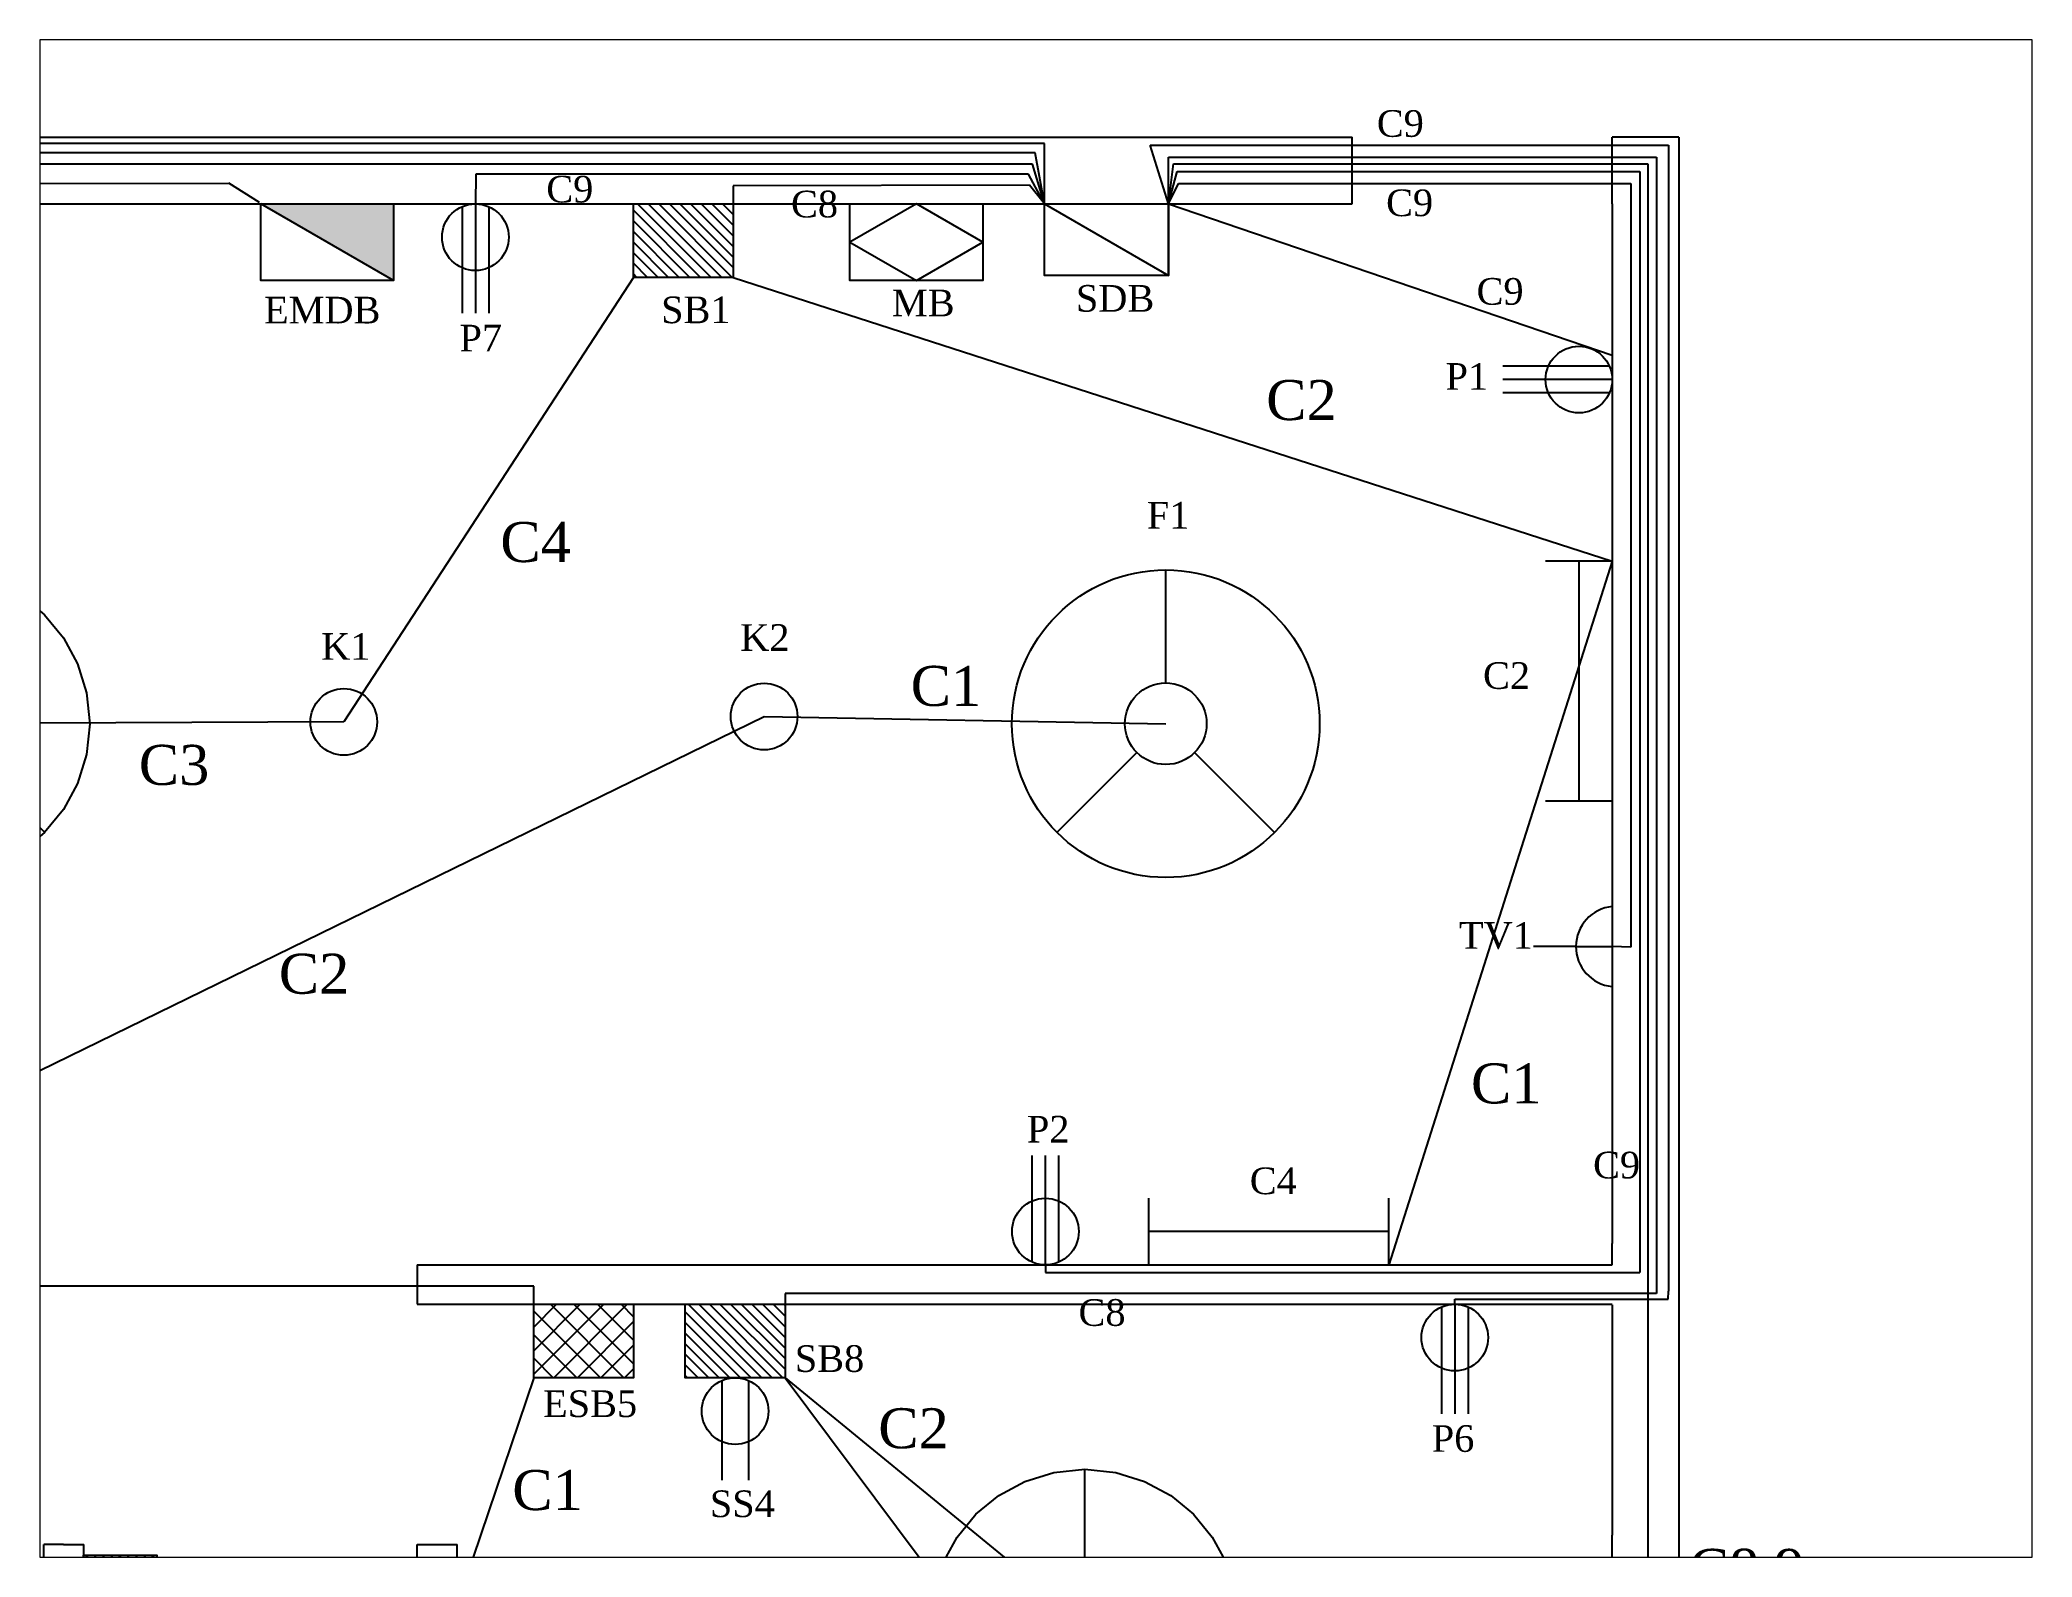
# Paper-space layout 'Layout1' of a CAD drawing. Header units: inches. Extents: x 1.05 to 9.45, y 0.8 to 7.2.
# The model-space entities are those that its viewports show. They can reach past a viewport. Long polylines and large blocks are cut down to what shows.
import ezdxf

# ---------------------------------------------------------------- set-up
doc = ezdxf.new("R2010")
doc.units = ezdxf.units.IN
doc.header["$LTSCALE"] = 20
doc.header["$MEASUREMENT"] = 0
doc.linetypes.add('HIDDEN', pattern=[0.375, 0.25, -0.125])
for name, color, linetype in [('Fittings', 18, 'Continuous'), ('New Conduit', 5, 'HIDDEN'), ('New Emergency Conduit', 10, 'HIDDEN'), ('Walls', 7, 'Continuous')]:
    doc.layers.add(name, color=color, linetype=linetype)
doc.styles.get("Standard").update_dxf_attribs({"font": 'times.ttf', "height": 6})

# ---------------------------------------------------------------- blocks, each defined once
blk = doc.blocks.new('Fan')
at = {"layer": 'Fittings'}
for p, q in [((0, 6.12), (0, 23.07)), ((-4.32, -4.32), (-16.32, -16.32)), ((4.32, -4.32), (16.32, -16.32))]:
    blk.add_line(p, q, dxfattribs=at)
for radius in [23.07, 6.12]:
    blk.add_circle((0, 0), radius, dxfattribs=at)
blk = doc.blocks.new('Tube Light')
at = {"layer": 'Fittings'}
for p, q in [((0, 0), (-10, 0)), ((-5, 0), (-5, -36)), ((0, -36), (-10, -36))]:
    blk.add_line(p, q, dxfattribs=at)
blk = doc.blocks.new('Ceiling Light')
at = {"layer": 'Fittings'}
blk.add_circle((0, 0), 5, dxfattribs=at)
blk = doc.blocks.new('3 pin socket')
at = {"layer": 'Fittings'}
for p, q in [((-0.42, 2), (-16.42, 2)), ((0, 0), (-16.42, 0)), ((-0.42, -2), (-16.42, -2))]:
    blk.add_line(p, q, dxfattribs=at)
blk.add_circle((-5, 0), 5, dxfattribs=at)
blk = doc.blocks.new('SB New')
at = {"layer": 'Fittings'}
blk.add_lwpolyline([(0, 14.97), (11.03, 14.97), (11.03, 0), (0, 0)], close=True, dxfattribs=at)
blk = doc.blocks.new('SBB')
at = {"layer": 'Fittings'}
h = blk.add_hatch(dxfattribs=at)
h.set_pattern_fill('ANSI31', color=256, scale=7, style=0)
h.set_pattern_definition([(45, (139.0876, 45.9902), (-0.6187184, 0.6187184), [])])
h.paths.add_polyline_path([(-0.04, 14.97), (10.99, 14.97), (10.99, 0), (-0.04, 0)])
blk = doc.blocks.new('Switch Board New')
at = {"layer": 'Fittings'}
h = blk.add_hatch(dxfattribs=at)
h.set_pattern_fill('ANSI31', color=256, scale=9, style=0)
h.set_pattern_definition([(45, (175.8461, 25.8349), (-0.795495, 0.795495), [])])
h.paths.add_polyline_path([(0, 14.97), (11.03, 14.97), (11.03, 0), (0, 0)])
blk.add_blockref('SB New', (0, 0), dxfattribs=at)
blk = doc.blocks.new('2 pin socket')
at = {"layer": 'Fittings'}
for p, q in [((0.42, 2), (15.36, 2)), ((0.42, -2), (15.36, -2))]:
    blk.add_line(p, q, dxfattribs=at)
blk.add_circle((5, 0), 5, dxfattribs=at)
blk = doc.blocks.new('Emergency Switch Board')
at = {"layer": 'Fittings'}
h = blk.add_hatch(dxfattribs=at)
h.set_pattern_fill('ANSI37', color=256, scale=20, style=0)
h.set_pattern_definition([(45, (255.487, -103.99), (-1.767767, 1.767767), []), (135, (255.487, -103.99), (-1.767767, -1.767767), [])])
h.paths.add_polyline_path([(0, 14.97), (11.03, 14.97), (11.03, 0), (0, 0)])
blk.add_lwpolyline([(0, 14.97), (11.03, 14.97), (11.03, 0), (0, 0)], close=True, dxfattribs=at)

msp = doc.modelspace()

# ---------------------------------------------------------------- hatches: boundary and pattern name
at = {"layer": 'Fittings'}
msp.add_hatch(color=256, dxfattribs=at).paths.add_polyline_path([(-92.62, 171.68), (-112.54, 171.71), (-92.62, 160.19)])

# ---------------------------------------------------------------- linework, layer by layer
at = {"layer": 'Defpoints'}
for p, q in [((100.16, 181.71), (90.16, 181.71)), ((90.16, 181.71), (90.16, 181.71)), ((90.16, 12.52), (90.16, 15.71)), ((-89.09, 9.71), (-89.09, 9.61)), ((-142.1, -29.41), (-139.09, -29.41)), ((-139.09, -35.41), (-139.09, -29.41)), ((-89.09, -34.04), (-89.09, -29.41)), ((-83.09, -34.04), (-83.09, -29.41)), ((90.16, -34.04), (90.16, -28.04))]:
    msp.add_line(p, q, dxfattribs=at)
at = {"layer": 'Fittings'}
for p, q in [((-92.62, 160.19), (-112.54, 171.71)), ((-14.21, 171.71), (-24.17, 165.96)), ((-4.25, 165.96), (-14.21, 171.71)), ((5, 171.71), (23.59, 160.98)), ((23.59, 160.98), (23.59, 171.71)), ((-24.17, 165.96), (-14.21, 160.22)), ((-14.21, 160.22), (-4.25, 165.96)), ((84.71, 60.28), (78.37, 60.28)), ((84.71, 60.28), (90.16, 60.28))]:
    msp.add_line(p, q, dxfattribs=at)
for points in [[(-112.54, 171.71), (-92.62, 171.68), (-92.62, 160.19), (-112.54, 160.19)], [(-24.17, 171.71), (-4.25, 171.71), (-4.25, 160.22), (-24.17, 160.22)], [(5, 171.71), (23.59, 171.71), (23.59, 160.98), (5, 160.98)]]:
    msp.add_lwpolyline(points, close=True, dxfattribs=at)
msp.add_arc((90.74, 60.28), 6.03, 95.5289, 263.9522, dxfattribs=at)
at = {"layer": 'New Conduit'}
for p, q in [((5, 180.75), (-371.64, 180.75)), ((3.61, 179.35), (-368.87, 179.35)), ((5, 171.71), (3.61, 179.35)), ((5, 171.71), (5, 180.75)), ((23.59, 171.71), (20.85, 180.5)), ((20.85, 180.5), (98.58, 180.5)), ((98.58, 180.5), (98.58, 8.59)), ((3.22, 177.66), (-237.75, 177.66)), ((5, 171.71), (3.22, 177.66)), ((23.59, 171.71), (23.59, 178.7)), ((23.59, 178.7), (96.8, 178.7)), ((23.59, 171.71), (24.36, 177.71)), ((23.59, 171.71), (24.93, 176.58)), ((24.36, 177.71), (95.48, 177.71)), ((24.93, 176.58), (94.29, 176.58)), ((94.29, 176.58), (94.29, 11.36)), ((95.48, 177.71), (95.48, 10.42)), ((96.8, 178.7), (96.8, 9.95)), ((-146.77, 175.81), (-146.76, 175.14)), ((-80.27, 176.18), (-80.35, 171.71)), ((2.61, 176.18), (-80.27, 176.18)), ((-41.67, 174.4), (-41.68, 171.71)), ((2.78, 174.52), (-41.67, 174.4)), ((5, 171.71), (2.61, 176.18)), ((5, 171.71), (2.78, 174.52)), ((23.59, 171.71), (25.12, 174.75)), ((25.12, 174.75), (92.93, 174.75)), ((92.93, 174.75), (92.93, 60.21)), ((23.59, 171.71), (90.14, 149.01)), ((-56.65, 160.68), (-100.08, 93.98)), ((-41.68, 160.68), (90.16, 118.11)), ((90.16, 118.11), (56.64, 12.52)), ((-100.08, 93.98), (-161.26, 93.72)), ((92.93, 60.21), (90.16, 60.28)), ((5.14, 12.52), (5.14, 11.36)), ((5.14, 11.36), (94.29, 11.36)), ((95.48, 10.42), (95.48, -157.72)), ((96.8, 9.95), (96.8, 8.23)), ((-33.88, 8.23), (-33.91, 6.61)), ((96.8, 8.23), (-33.88, 8.23)), ((66.54, 6.61), (66.54, 7.35)), ((66.54, 7.35), (98.55, 7.35)), ((98.55, 7.35), (98.58, 8.59)), ((-33.91, -4.42), (11.04, -41.22)), ((-33.91, -4.42), (29.96, -89.79))]:
    msp.add_line(p, q, dxfattribs=at)
at = {"layer": 'New Emergency Conduit'}
for p, q in [((-236.17, 174.63), (-117.32, 174.82)), ((-112.7, 171.89), (-117.32, 174.82)), ((-182.6, 23.63), (-37.04, 94.79)), ((-37.04, 94.79), (23.2, 93.71)), ((-71.6, 9.32), (-182.67, 9.32)), ((-71.6, 6.61), (-71.6, 9.32)), ((-71.6, -4.42), (-83.09, -38.57))]:
    msp.add_line(p, q, dxfattribs=at)
at = {"layer": 'Walls'}
for p, q in [((-373.84, 181.71), (51.16, 181.71)), ((51.16, 171.71), (51.16, 181.71)), ((90.16, 171.71), (90.16, 181.71)), ((100.16, 181.71), (100.16, -163.04)), ((-234.84, 171.71), (51.16, 171.71)), ((90.16, 171.71), (90.16, 15.71)), ((-89.09, 12.52), (-89.09, 9.71)), ((-89.09, 12.52), (90.16, 12.52)), ((-89.09, 9.61), (-89.09, 6.61)), ((-89.09, 6.61), (90.16, 6.61)), ((90.16, 6.52), (90.16, -28.04)), ((-145.09, -34.04), (-145.09, -29.41)), ((-142.1, -29.41), (-145.09, -29.41)), ((-89.09, -29.41), (-83.09, -29.41))]:
    msp.add_line(p, q, dxfattribs=at)

# ---------------------------------------------------------------- block references
at = {"layer": 'Fittings'}
for name, p, rotation in [('3 pin socket', (-80.35, 171.71), 90), ('Switch Board New', (-56.65, 171.71), 270), ('3 pin socket', (5.14, 12.52), 270), ('Tube Light', (56.64, 12.52), 270), ('Emergency Switch Board', (-71.6, 6.61), 270), ('Switch Board New', (-48.88, 6.61), 270), ('3 pin socket', (66.54, 6.61), 90), ('2 pin socket', (-41.39, -4.42), 270)]:
    msp.add_blockref(name, p, dxfattribs=dict(at, rotation=rotation))
for name, p in [('3 pin socket', (90.16, 145.34)), ('Fan', (-161.26, 93.72)), ('Fan', (23.2, 93.71)), ('Tube Light', (90.16, 118.11)), ('Ceiling Light', (-100.08, 93.98)), ('Ceiling Light', (-37.04, 94.79)), ('Fan', (11.04, -41.22)), ('SB New', (-139.13, -45.99)), ('SBB', (-139.09, -45.99))]:
    msp.add_blockref(name, p, dxfattribs=at)

# ---------------------------------------------------------------- texts
at = {"layer": 'Fittings', "char_height": 4}
for s, insert, width, attachment_point in [('MB', (-17.88, 158.84), 17.0627, 1), ('SDB', (9.72, 159.53), 14.9673, 1), ('EMDB', (-112.04, 157.77), 16.6402, 1), ('SB1', (-52.49, 157.81), 15.2148, 1), ('P7', (-82.73, 153.57), 13.8177, 1), ('P1', (65.15, 147.82), 13.0828, 1), ('F1', (20.36, 126.98), 17.2576, 1), ('    K2', (-46.66, 108.64), 46.4483, 1), ('  K1', (-106.49, 107.3), 11.4624, 1), ('C2', (74.3, 102.94), 10.3022, 2), ('TV1', (67.18, 63.95), 37.7947, 1), ('P2', (2.37, 34.88), 22.1294, 1), ('   C4', (31.26, 27.13), 12.5034, 1), ('SB8', (-32.44, 0.46), 16.5179, 1), ('ESB5', (-70.19, -6.31), 27.9969, 1), ('P6', (63.09, -11.53), 11.6618, 1), ('SS4', (-45.18, -21.32), 15.1092, 1)]:
    msp.add_mtext(s, dxfattribs=dict(at, insert=insert, width=width, attachment_point=attachment_point))
at = {"layer": 'New Conduit', "attachment_point": 1}
for s, insert, char_height, width in [('C9', (54.85, 185.77), 4, 7.4154), ('C9', (-69.71, 175.92), 4, 9.1147), ('C8', (-33.01, 173.68), 4, 9.4082), ('C9', (56.24, 173.87), 4, 7.4154), ('C9', (69.81, 160.58), 4, 7.4154), ('C2', (38.26, 145.28), 6, 10.9094), ('C4', (-76.6, 123.98), 6, 14.5534), ('C3', (-130.82, 90.54), 6, 20.3747), ('C1', (68.97, 42.75), 6, 7.2729), ('C9', (87.28, 29.5), 4, 9.2649), ('C8', (10.11, 7.37), 4, 15.9181), ('C2', (-19.92, -8.99), 6, 14.9187), ('C8,9', (101.63, -30.09), 6, 22.4071)]:
    msp.add_mtext(s, dxfattribs=dict(at, insert=insert, char_height=char_height, width=width))
at = {"layer": 'New Emergency Conduit', "attachment_point": 1}
for s, insert, char_height, width in [('C1', (-15.06, 102.39), 6, 32.0046), ('C2', (-109.82, 59.21), 6, 20.2421), ('C8', (-153.2, 15.82), 4, 12.2151), ('C1', (-74.81, -18.26), 6, 16.2448)]:
    msp.add_mtext(s, dxfattribs=dict(at, insert=insert, char_height=char_height, width=width))

psp = doc.layouts.get("Layout1")

# ---------------------------------------------------------------- viewports
at = {"layer": '0'}
psp.add_viewport(center=(5.25, 4), size=(8.4, 6.4), view_center_point=(3.7335, 82.4924), view_height=227.654891, dxfattribs=at)

doc.saveas('drawing.dxf')
